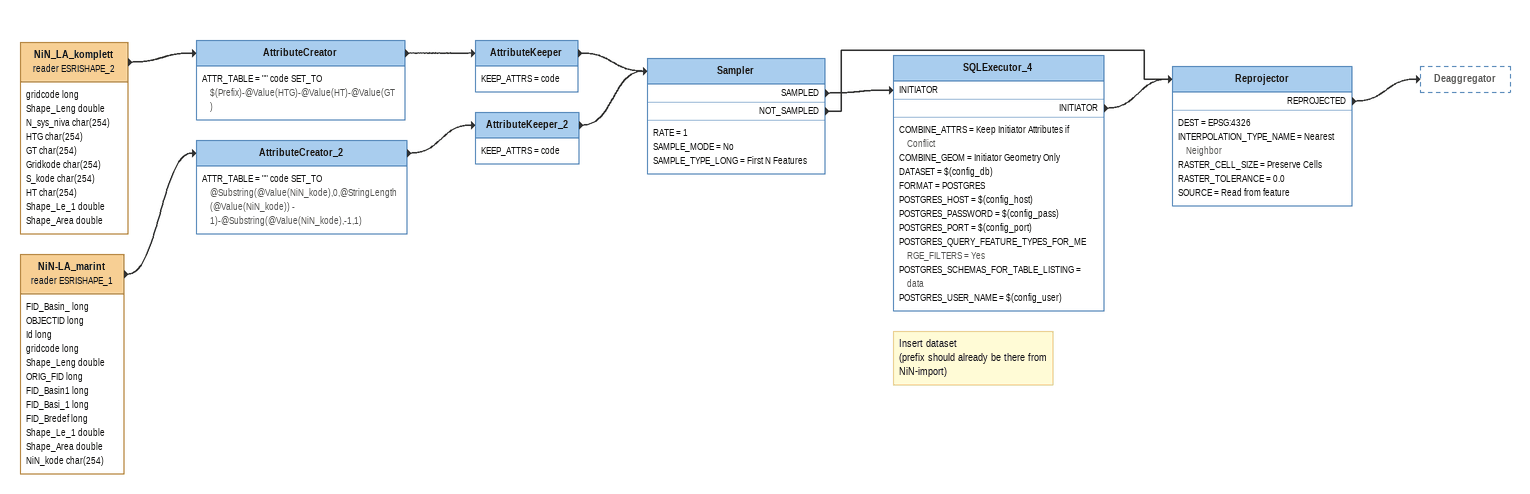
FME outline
NiN_LA_komplett (reader ESRISHAPE_2)
    attributes: gridcode long, Shape_Leng double, N_sys_niva char(254), HTG char(254), GT char(254), Gridkode char(254), S_kode char(254), HT char(254), Shape_Le_1 double, Shape_Area double
    -> AttributeCreator
AttributeCreator
    ATTR_TABLE = "" code SET_TO $(Prefix)-@Value(HTG)-@Value(HT)-@Value(GT)
    -> AttributeKeeper
AttributeKeeper
    KEEP_ATTRS = code
    -> Sampler
NiN-LA_marint (reader ESRISHAPE_1)
    attributes: FID_Basin_ long, OBJECTID long, Id long, gridcode long, Shape_Leng double, ORIG_FID long, FID_Basin1 long, FID_Basi_1 long, FID_Bredef long, Shape_Le_1 double, Shape_Area double, NiN_kode char(254)
    -> AttributeCreator_2
AttributeCreator_2
    ATTR_TABLE = "" code SET_TO @Substring(@Value(NiN_kode),0,@StringLength(@Value(NiN_kode)) - 1)-@Substring(@Value(NiN_kode),-1,1)
    -> AttributeKeeper_2
AttributeKeeper_2
    KEEP_ATTRS = code
    -> Sampler
Sampler
    RATE = 1
    SAMPLE_MODE = No
    SAMPLE_TYPE_LONG = First N Features
    SAMPLED -> SQLExecutor_4 [INITIATOR]
    NOT_SAMPLED -> Reprojector
Note: Insert dataset / (prefix should already be there from NiN-import)
SQLExecutor_4
    COMBINE_ATTRS = Keep Initiator Attributes if Conflict
    COMBINE_GEOM = Initiator Geometry Only
    DATASET = $(config_db)
    FORMAT = POSTGRES
    POSTGRES_HOST = $(config_host)
    POSTGRES_PASSWORD = $(config_pass)
    POSTGRES_PORT = $(config_port)
    POSTGRES_QUERY_FEATURE_TYPES_FOR_MERGE_FILTERS = Yes
    POSTGRES_SCHEMAS_FOR_TABLE_LISTING = data
    POSTGRES_USER_NAME = $(config_user)
    INITIATOR -> Reprojector
Reprojector
    DEST = EPSG:4326
    INTERPOLATION_TYPE_NAME = Nearest Neighbor
    RASTER_CELL_SIZE = Preserve Cells
    RASTER_TOLERANCE = 0.0
    SOURCE = Read from feature
    REPROJECTED -> Deaggregator
